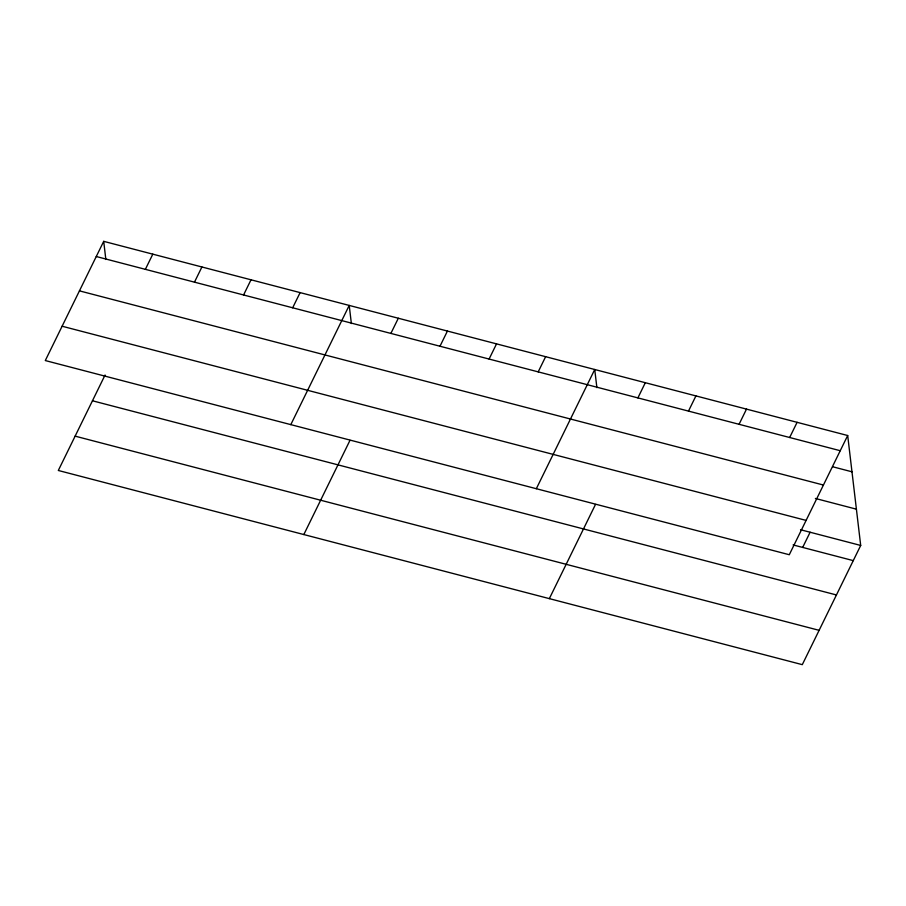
<?xml version="1.0" encoding="UTF-8"?>
<svg xmlns="http://www.w3.org/2000/svg" width="906" height="906" viewBox="0 0 906 906"><rect width="100%" height="100%" fill="white"/><g stroke="black" fill="none" stroke-linecap="round" stroke-linejoin="round"><path stroke-width="1.36" d="M103.703 241.347L45.3 360.554L789.285 554.732L847.688 435.526L103.703 241.347L105.843 259.478M145.368 269.342L152.808 254.156M105.073 375.027L58.312 470.474L802.297 664.653L860.7 545.446L847.688 435.526M194.473 282.162L201.913 266.976M243.578 294.971L251.007 279.795M292.672 307.791L300.113 292.604M290.815 424.631L349.218 305.424L351.369 323.555M390.882 333.419L398.323 318.244M303.827 534.551L349.988 440.339M439.988 346.239L447.428 331.052M489.093 359.059L496.533 343.872M538.198 371.868L545.627 356.692M536.329 488.719L594.732 369.501L596.884 387.643M637.892 397.893L645.321 382.706M549.342 598.64L595.502 504.416M688.481 411.098L695.921 395.911M739.07 424.302L746.51 409.116M789.658 437.507L797.099 422.321M802.671 547.428L810.111 532.241M96.263 256.523L840.247 450.712M832.841 466.805L851.98 471.8M79.445 290.86L823.429 485.038M815.389 498.459L856.408 509.172M62.118 326.228L806.102 520.406M800.542 529.738L860.7 545.446M793.101 544.925L853.259 560.621M92.457 400.78L836.442 594.959M75.13 436.148L819.115 630.327"/></g></svg>
